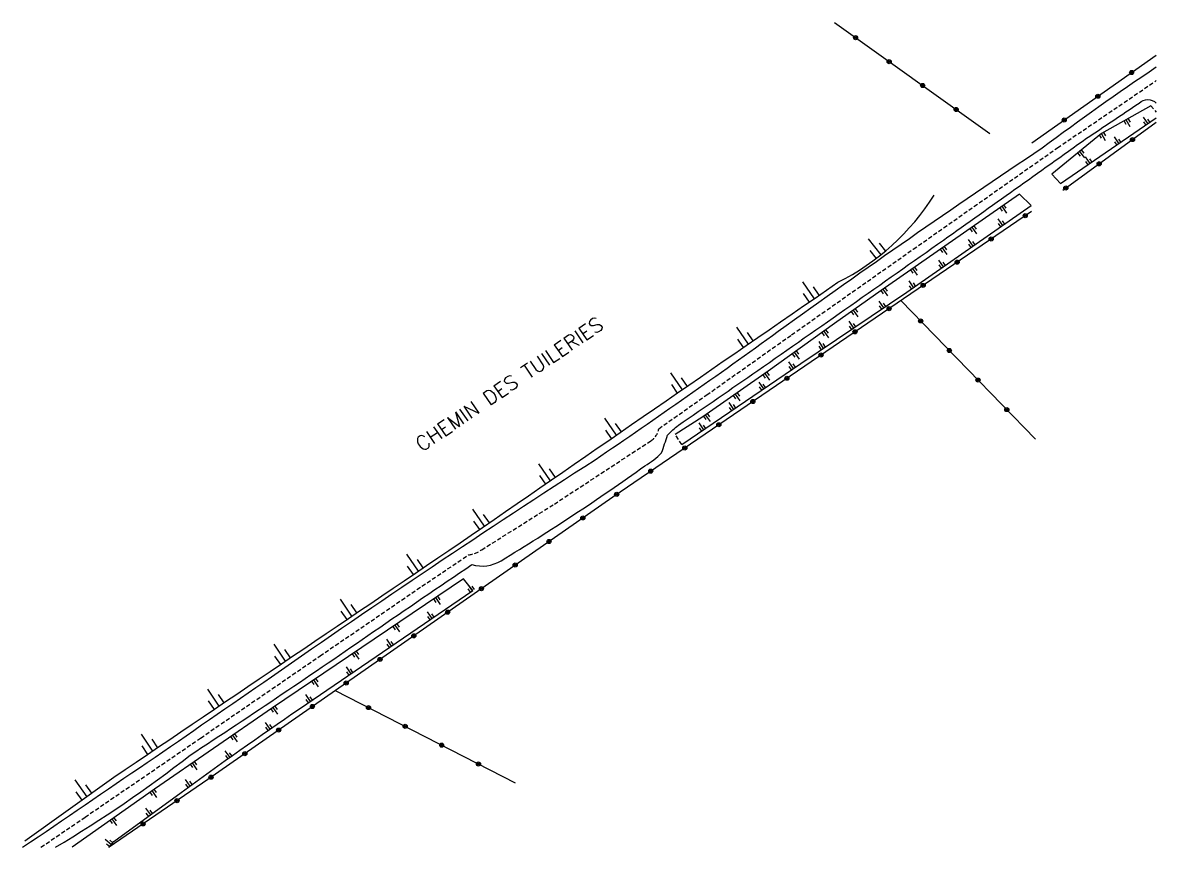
# Model space of a CAD drawing. Header units: millimetres. Extents: x 125000 to 126000, y 125000 to 126000.
# Drawn here: x 125862.5 to 126000, y 125000 to 125100.1 of the extents above; entities that cross this region are included whole.
import ezdxf
from ezdxf.enums import TextEntityAlignment as Align

# ---------------------------------------------------------------- set-up
doc = ezdxf.new("R2010")
doc.units = ezdxf.units.MM
doc.linetypes.add('DASHED', pattern=[0.75, 0.5, -0.25])
doc.layers.get('0').update_dxf_attribs({"linetype": 'CONTINUOUS'})
for name, color, linetype in [('W0001', 6, 'DASHED'), ('W0008', 7, 'CONTINUOUS'), ('W0112', 1, 'DASHED'), ('W0211', 2, 'CONTINUOUS'), ('W0322', 7, 'CONTINUOUS'), ('W0989', 7, 'CONTINUOUS')]:
    doc.layers.add(name, color=color, linetype=linetype)
doc.styles.get("Standard").update_dxf_attribs({"font": 'romans.shx', "width": 0.85})

# ---------------------------------------------------------------- blocks, each defined once
blk = doc.blocks.new('TP15B')
at = {"color": 0}
for p, q in [((0, 5), (0, 0)), ((-1.44, 2.5), (-1.44, 0)), ((1.44, 2.5), (1.44, 0))]:
    blk.add_line(p, q, dxfattribs=at)
blk = doc.blocks.new('TP15C')
at = {"layer": 'W0211', "xscale": 0.5, "yscale": 0.5, "rotation": 359.9693661828871}
blk.add_blockref('TP15B', (0, 0), dxfattribs=at)
blk = doc.blocks.new('TP15')
at = {"color": 0}
for p, q in [((-0.29, 0.5), (-0.29, 0)), ((0, 1), (0, 0)), ((0.29, 0.5), (0.29, 0))]:
    blk.add_line(p, q, dxfattribs=at)
blk = doc.blocks.new('OH01')
at = {"layer": 'W0322', "color": 0}
for radius in [0.25, 0.15]:
    blk.add_circle((0, 0), radius, dxfattribs=at)

msp = doc.modelspace()

# ---------------------------------------------------------------- linework, layer by layer
at = {"layer": 'W0001'}
msp.add_lwpolyline([(125864.7, 125000), (125870.06, 125003.66), (125884.07, 125013.26), (125898.55, 125023.22), (125910.92, 125031.68), (125916.58, 125035.49), (125916.58, 125035.49, 0.11276), (125918.17, 125036.1), (125918.17, 125036.1), (125926.98, 125041.66), (125938.67, 125049.32), (125938.67, 125049.32, 0.21488), (125939.65, 125050.8), (125939.65, 125050.8), (125945.46, 125054.9), (125955.76, 125062.2), (125970.52, 125072.59), (125988.02, 125084.9), (126000, 125093.05)], format="xyb", dxfattribs=at)
at = {"layer": 'W0008'}
for points in [[(125862.48, 125000, 0.002597), (125892.66, 125020.69, -0.009723), (125931.92, 125047.03, 0.008414), (125954.12, 125062.62, -0.008827), (125986.16, 125084.89, -0.012363), (126000, 125094.71, -0.012363)], [(125866.46, 125000, 0.031766), (125882.79, 125011.18, 0.006325), (125905.05, 125026.17, -0.002943), (125916.97, 125034.31, 0.214169), (125920.52, 125034.78, 0.019519), (125937.97, 125046.3, 0.063212), (125939.99, 125047.88, 0.001838), (125940.72, 125050.01, -0.055166), (125942.02, 125051.21, 0.002223), (125951.65, 125057.87, 0.002037), (125974.17, 125073.69, 0.000764), (125991.53, 125086.05, 0.002091), (125997.91, 125090.32, -0.409272), (126000, 125090.31, 0.310003)]]:
    msp.add_lwpolyline(points, format="xyb", dxfattribs=at)
at = {"layer": 'W0112'}
for points in [[(125999.33, 125089.98), (126000, 125089.21)], [(125942.45, 125048.88), (125941.64, 125050.11)]]:
    msp.add_lwpolyline(points, dxfattribs=at)
at = {"layer": 'W0211'}
for points in [[(125999.33, 125089.98), (125993.35, 125086.61), (125987.33, 125081.7)], [(125988.39, 125080.55), (126000, 125088.51)], [(125988.39, 125080.55), (125987.33, 125081.7)], [(125942.45, 125048.88), (125956.87, 125058.72), (125969.75, 125067.36), (125984.81, 125077.88), (125983.41, 125079.27), (125966.64, 125067.58), (125960.97, 125063.55), (125952.93, 125057.77), (125944.98, 125052.24), (125941.64, 125050.11)]]:
    msp.add_lwpolyline(points, dxfattribs=at)
for points in [[(125862.73, 125000.79), (125873.56, 125008.5, 0.000087), (125916.89, 125037.86, -0.000235), (125961.38, 125068.57, 0.136768), (125973.04, 125079.13, -0.551402)], [(125872.95, 124999.99), (125873.56, 125000.7), (125881.71, 125006.66, -0.007006), (125896.05, 125016.81), (125917.08, 125031.17), (125915.96, 125032.57), (125892.8, 125016.93), (125878.46, 125007.07), (125868.47, 125000)]]:
    msp.add_lwpolyline(points, format="xyb", dxfattribs=at)
at = {"layer": 'W0322'}
for points in [[(125960.98, 125100.08), (125979.79, 125086.63)], [(125984.91, 125085.51), (126000, 125096.15)], [(125988.65, 125079.74), (126000, 125087.99)], [(125984.84, 125077.16), (125934.07, 125042.5), (125884.95, 125008.23), (125872.97, 125000)], [(125969, 125066.35), (125985.34, 125049.53)], [(125900.4, 125019.01), (125922.22, 125007.83)]]:
    msp.add_lwpolyline(points, dxfattribs=at)

# ---------------------------------------------------------------- block references
at = {"layer": 'W0211'}
for name, p, rotation in [('TP15', (125996.35, 125088.3), 209.4179242098193), ('TP15', (125998.97, 125087.8), 34.44922771895605), ('TP15', (125993.36, 125086.62), 209.4179242098193), ('TP15', (125995.44, 125085.38), 34.44922771895605), ('TP15', (125990.71, 125084.46), 219.1829681582456), ('TP15', (125991.92, 125082.97), 34.44922771895605), ('TP15', (125981.28, 125077.79), 214.8955075207026), ('TP15', (125981.35, 125075.46), 34.95065114049711), ('TP15', (125977.67, 125075.27), 214.8955075207026), ('TP15C', (125966.59, 125071.91), 38.73203356987922), ('TP15', (125977.75, 125072.95), 34.95065114049711), ('TP15', (125974.07, 125072.76), 214.8955075207026), ('TP15', (125974.15, 125070.43), 34.95065114049711), ('TP15', (125970.46, 125070.24), 214.8955075207026), ('TP15C', (125958.48, 125066.58), 34.59437159298901), ('TP15', (125966.86, 125067.73), 214.8955075207026), ('TP15', (125970.55, 125067.91), 34.95065114049711), ('TP15', (125966.9, 125065.45), 33.825510783711), ('TP15', (125963.27, 125065.18), 215.3972008808563), ('TP15', (125963.25, 125063), 33.825510783711), ('TP15C', (125950.48, 125061.05), 34.60404830961215), ('TP15', (125959.69, 125062.63), 215.6691675468753), ('TP15', (125959.6, 125060.55), 33.825510783711), ('TP15', (125956.12, 125060.07), 215.6691675468753), ('TP15', (125955.96, 125058.1), 34.31779510561932), ('TP15C', (125942.48, 125055.53), 34.61372502623527), ('TP15', (125952.55, 125057.51), 214.8451861351521), ('TP15', (125952.33, 125055.62), 34.31779510561932), ('TP15', (125948.7, 125053.14), 34.31779510561932), ('TP15', (125948.94, 125055), 214.8451861351521), ('TP15', (125945.33, 125052.49), 214.8451861351521), ('TP15C', (125934.48, 125050.01), 34.62340174285842), ('TP15', (125945.07, 125050.67), 34.31779510561932), ('TP15C', (125926.48, 125044.48), 34.63307845948154), ('TP15C', (125918.48, 125038.96), 34.64275517610466), ('TP15C', (125910.44, 125033.49), 34.13309681529375), ('TP15', (125917.01, 125031.12), 34.3126041695395), ('TP15C', (125902.39, 125028.03), 34.12941123591796), ('TP15', (125912.59, 125030.3), 214.0327121435337), ('TP15', (125912.1, 125027.76), 34.3126041695395), ('TP15', (125907.66, 125026.97), 214.0327121435337), ('TP15', (125907.18, 125024.41), 34.3126041695395), ('TP15C', (125894.34, 125022.58), 34.12572565654213), ('TP15', (125902.74, 125023.64), 214.0327121435337), ('TP15', (125902.27, 125021.06), 34.3126041695395), ('TP15', (125897.81, 125020.31), 214.0327121435337), ('TP15C', (125886.29, 125017.12), 34.12204007716635), ('TP15', (125897.36, 125017.7), 34.3126041695395), ('TP15', (125892.88, 125016.98), 214.0327121435337), ('TP15C', (125878.24, 125011.67), 34.11835449779051), ('TP15', (125892.46, 125014.33), 34.8922219984511), ('TP15', (125887.98, 125013.61), 214.5122504998268), ('TP15', (125887.6, 125010.9), 35.43582812797621), ('TP15', (125883.07, 125010.24), 214.5122504998268), ('TP15C', (125870.25, 125006.14), 35.43040407879673), ('TP15', (125882.77, 125007.43), 35.97943425750132), ('TP15', (125878.18, 125006.87), 215.2826591379105), ('TP15', (125877.97, 125003.92), 36.1655908121766), ('TP15', (125873.32, 125003.44), 215.2826591379105), ('TP15', (125873.24, 125000.33), 49.65262317450539)]:
    msp.add_blockref(name, p, dxfattribs=dict(at, rotation=rotation))
at = {"layer": 'W0322'}
for p, rotation in [((125963.52, 125098.26), 324.4357272238765), ((125967.59, 125095.35), 324.4357272238765), ((125997, 125094.03), 35.18731835779452), ((125971.65, 125092.45), 324.4357272238765), ((125992.91, 125091.15), 35.18731835779452), ((125975.72, 125089.54), 324.4357272238765), ((125988.83, 125088.27), 35.18731835779452), ((125997.11, 125085.89), 36.03380582570346), ((125993.07, 125082.95), 36.03380582570346), ((125989.02, 125080.01), 36.03380582570346), ((125984.1, 125076.65), 214.3110227105227), ((125979.97, 125073.83), 214.3110227105227), ((125975.84, 125071.01), 214.3110227105227), ((125971.71, 125068.19), 214.3110227105227), ((125967.58, 125065.37), 214.3110227105227), ((125971.41, 125063.88), 314.1671349139623), ((125963.45, 125062.56), 214.3110227105227), ((125959.32, 125059.74), 214.3110227105227), ((125974.89, 125060.29), 314.1671349139623), ((125955.19, 125056.92), 214.3110227105227), ((125978.37, 125056.7), 314.1671349139623), ((125951.06, 125054.1), 214.3110227105227), ((125981.86, 125053.12), 314.1671349139623), ((125946.93, 125051.28), 214.3110227105227), ((125942.8, 125048.46), 214.3110227105227), ((125938.67, 125045.65), 214.3110227105227), ((125934.54, 125042.83), 214.3110227105227), ((125930.43, 125039.97), 214.9091430595302), ((125926.33, 125037.11), 214.9091430595302), ((125922.23, 125034.25), 214.9091430595302), ((125918.13, 125031.39), 214.9091430595302), ((125914.03, 125028.53), 214.9091430595302), ((125909.93, 125025.66), 214.9091430595302), ((125905.83, 125022.8), 214.9091430595302), ((125901.73, 125019.94), 214.9091430595302), ((125897.63, 125017.08), 214.9091430595302), ((125904.43, 125016.95), 332.8565417401736), ((125893.53, 125014.22), 214.9091430595302), ((125908.88, 125014.67), 332.8565417401736), ((125889.43, 125011.36), 214.9091430595302), ((125913.32, 125012.39), 332.8565417401736), ((125917.77, 125010.11), 332.8565417401736), ((125885.33, 125008.5), 214.9091430595302), ((125881.21, 125005.66), 214.484274576571), ((125877.09, 125002.83), 214.484274576571)]:
    msp.add_blockref('OH01', p, dxfattribs=dict(at, rotation=rotation))

# ---------------------------------------------------------------- texts
at = {"layer": 'W0989'}
msp.add_text('CHEMIN DES TUILERIES', height=1.75, rotation=34.2141, dxfattribs=at).set_placement((125921.5, 125056.22), align=Align.MIDDLE)

doc.saveas('drawing.dxf')
